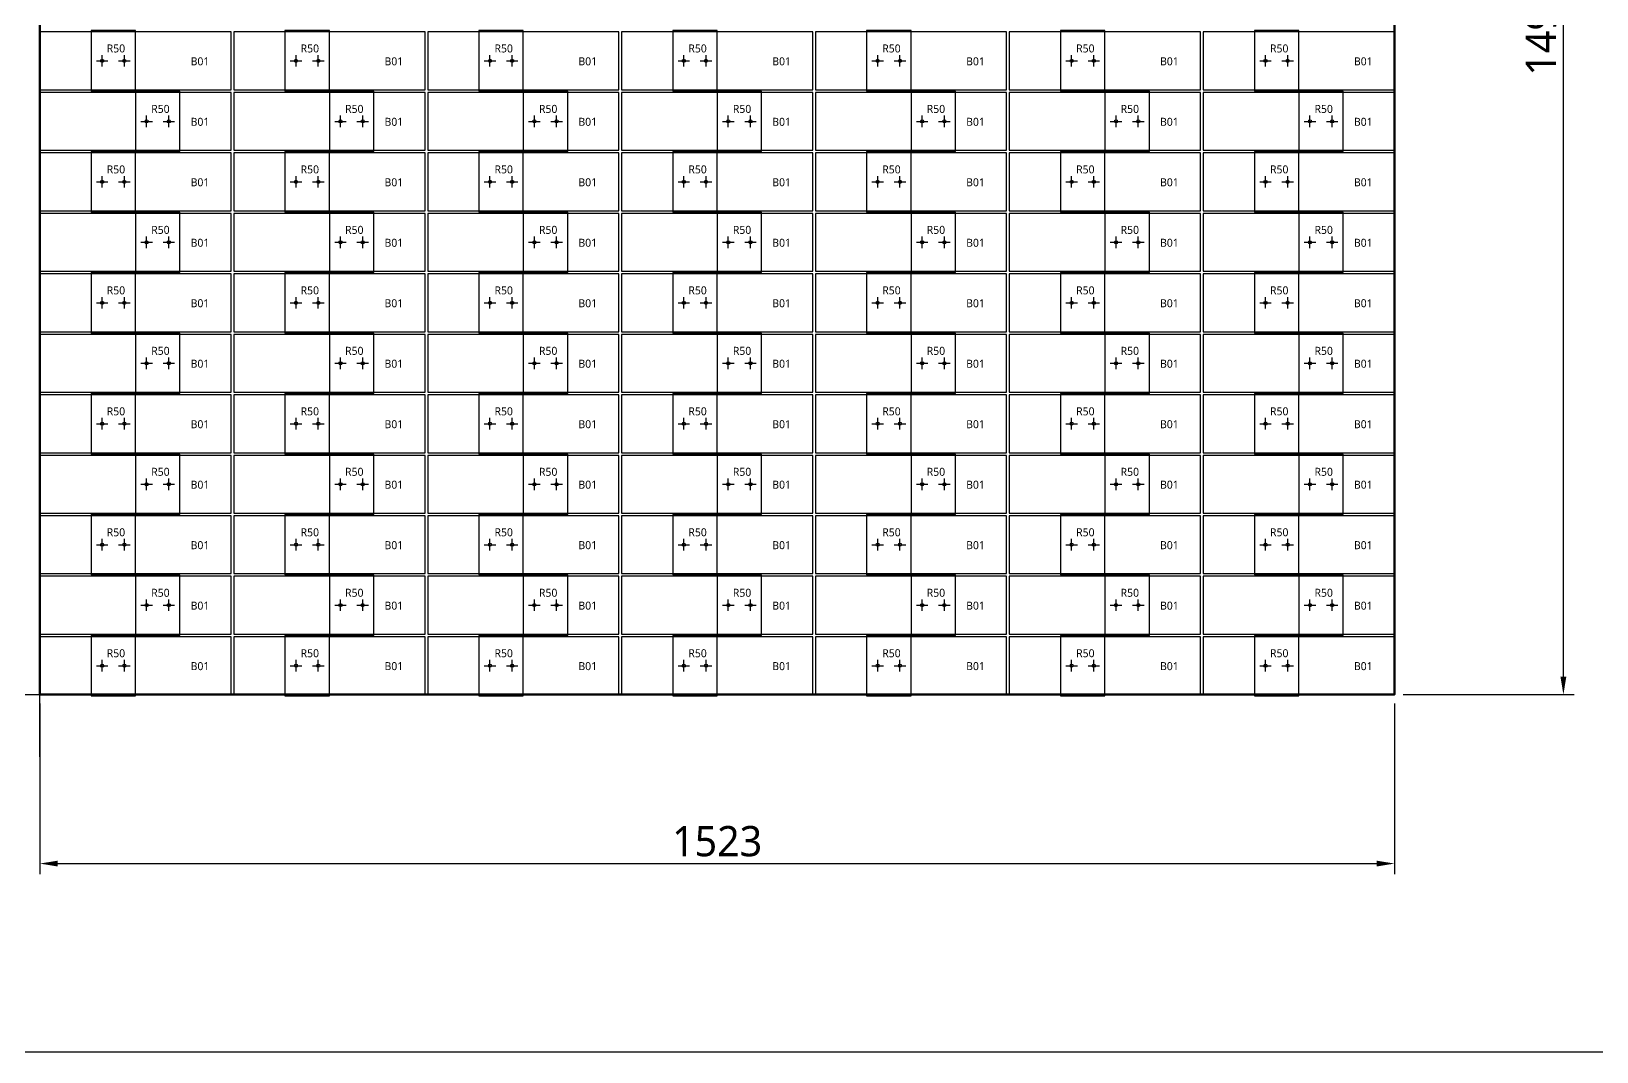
# Model space of a CAD drawing. Header units: millimetres. Extents: x -190 to 7814, y -8996 to 208.
# Drawn here: x 5135 to 6895, y -8996 to -7848 of the extents above; entities that cross this region are included whole.
import ezdxf
from ezdxf.enums import TextEntityAlignment as Align

# ---------------------------------------------------------------- set-up
doc = ezdxf.new("R2010")
doc.units = ezdxf.units.MM
for name, color, linetype in [('BOARD', 7, 'Continuous'), ('BORDER', 7, 'Continuous'), ('DIM', 8, 'Continuous'), ('ORIGIN', 1, 'Continuous'), ('P9_CLIP_R50', 3, 'Continuous'), ('P9_HOLE', 1, 'Continuous'), ('P9_SLIP', 7, 'Continuous'), ('P9_TXT_B', 7, 'Continuous')]:
    doc.layers.add(name, color=color, linetype=linetype)
doc.styles.add('CN', font='msyh.ttc')
doc.dimstyles.new('MM', dxfattribs={"dimtxt": 34, "dimasz": 20, "dimexe": 12, "dimexo": 10, "dimgap": 8, "dimtad": 1, "dimdec": 1, "dimdsep": 46, "dimtxsty": 'CN', "dimcen": 2.5, "dimazin": 3, "dimtfac": 1, "dimtmove": 0, "dimatfit": 3})

msp = doc.modelspace()

# ---------------------------------------------------------------- linework, layer by layer
at = {"layer": 'BOARD', "lineweight": 50}
msp.add_lwpolyline([(5145, -8594), (6668, -8594), (6668, -7101), (5145, -7101)], close=True, dxfattribs=at)
at = {"layer": 'BORDER'}
msp.add_lwpolyline([(-190, -8995.5), (7813.67, -8995.5), (7813.67, 207.69), (-190, 207.69)], close=True, dxfattribs=at)
at = {"layer": 'ORIGIN'}
for p, q in [((5145, -8664), (5145, -8504)), ((5075, -8594), (5235, -8594))]:
    msp.add_line(p, q, dxfattribs=at)
at = {"layer": 'P9_CLIP_R50'}
for points in [[(5202.5, -7915.5), (5252.5, -7915.5), (5252.5, -7847.5), (5202.5, -7847.5)], [(5420.5, -7915.5), (5470.5, -7915.5), (5470.5, -7847.5), (5420.5, -7847.5)], [(5638.5, -7915.5), (5688.5, -7915.5), (5688.5, -7847.5), (5638.5, -7847.5)], [(5856.5, -7915.5), (5906.5, -7915.5), (5906.5, -7847.5), (5856.5, -7847.5)], [(6074.5, -7915.5), (6124.5, -7915.5), (6124.5, -7847.5), (6074.5, -7847.5)], [(6292.5, -7915.5), (6342.5, -7915.5), (6342.5, -7847.5), (6292.5, -7847.5)], [(6510.5, -7915.5), (6560.5, -7915.5), (6560.5, -7847.5), (6510.5, -7847.5)], [(5252.5, -7983.5), (5302.5, -7983.5), (5302.5, -7915.5), (5252.5, -7915.5)], [(5470.5, -7983.5), (5520.5, -7983.5), (5520.5, -7915.5), (5470.5, -7915.5)], [(5688.5, -7983.5), (5738.5, -7983.5), (5738.5, -7915.5), (5688.5, -7915.5)], [(5906.5, -7983.5), (5956.5, -7983.5), (5956.5, -7915.5), (5906.5, -7915.5)], [(6124.5, -7983.5), (6174.5, -7983.5), (6174.5, -7915.5), (6124.5, -7915.5)], [(6342.5, -7983.5), (6392.5, -7983.5), (6392.5, -7915.5), (6342.5, -7915.5)], [(6560.5, -7983.5), (6610.5, -7983.5), (6610.5, -7915.5), (6560.5, -7915.5)], [(5202.5, -8051.5), (5252.5, -8051.5), (5252.5, -7983.5), (5202.5, -7983.5)], [(5420.5, -8051.5), (5470.5, -8051.5), (5470.5, -7983.5), (5420.5, -7983.5)], [(5638.5, -8051.5), (5688.5, -8051.5), (5688.5, -7983.5), (5638.5, -7983.5)], [(5856.5, -8051.5), (5906.5, -8051.5), (5906.5, -7983.5), (5856.5, -7983.5)], [(6074.5, -8051.5), (6124.5, -8051.5), (6124.5, -7983.5), (6074.5, -7983.5)], [(6292.5, -8051.5), (6342.5, -8051.5), (6342.5, -7983.5), (6292.5, -7983.5)], [(6510.5, -8051.5), (6560.5, -8051.5), (6560.5, -7983.5), (6510.5, -7983.5)], [(5252.5, -8119.5), (5302.5, -8119.5), (5302.5, -8051.5), (5252.5, -8051.5)], [(5470.5, -8119.5), (5520.5, -8119.5), (5520.5, -8051.5), (5470.5, -8051.5)], [(5688.5, -8119.5), (5738.5, -8119.5), (5738.5, -8051.5), (5688.5, -8051.5)], [(5906.5, -8119.5), (5956.5, -8119.5), (5956.5, -8051.5), (5906.5, -8051.5)], [(6124.5, -8119.5), (6174.5, -8119.5), (6174.5, -8051.5), (6124.5, -8051.5)], [(6342.5, -8119.5), (6392.5, -8119.5), (6392.5, -8051.5), (6342.5, -8051.5)], [(6560.5, -8119.5), (6610.5, -8119.5), (6610.5, -8051.5), (6560.5, -8051.5)], [(5202.5, -8187.5), (5252.5, -8187.5), (5252.5, -8119.5), (5202.5, -8119.5)], [(5420.5, -8187.5), (5470.5, -8187.5), (5470.5, -8119.5), (5420.5, -8119.5)], [(5638.5, -8187.5), (5688.5, -8187.5), (5688.5, -8119.5), (5638.5, -8119.5)], [(5856.5, -8187.5), (5906.5, -8187.5), (5906.5, -8119.5), (5856.5, -8119.5)], [(6074.5, -8187.5), (6124.5, -8187.5), (6124.5, -8119.5), (6074.5, -8119.5)], [(6292.5, -8187.5), (6342.5, -8187.5), (6342.5, -8119.5), (6292.5, -8119.5)], [(6510.5, -8187.5), (6560.5, -8187.5), (6560.5, -8119.5), (6510.5, -8119.5)], [(5252.5, -8255.5), (5302.5, -8255.5), (5302.5, -8187.5), (5252.5, -8187.5)], [(5470.5, -8255.5), (5520.5, -8255.5), (5520.5, -8187.5), (5470.5, -8187.5)], [(5688.5, -8255.5), (5738.5, -8255.5), (5738.5, -8187.5), (5688.5, -8187.5)], [(5906.5, -8255.5), (5956.5, -8255.5), (5956.5, -8187.5), (5906.5, -8187.5)], [(6124.5, -8255.5), (6174.5, -8255.5), (6174.5, -8187.5), (6124.5, -8187.5)], [(6342.5, -8255.5), (6392.5, -8255.5), (6392.5, -8187.5), (6342.5, -8187.5)], [(6560.5, -8255.5), (6610.5, -8255.5), (6610.5, -8187.5), (6560.5, -8187.5)], [(5202.5, -8323.5), (5252.5, -8323.5), (5252.5, -8255.5), (5202.5, -8255.5)], [(5420.5, -8323.5), (5470.5, -8323.5), (5470.5, -8255.5), (5420.5, -8255.5)], [(5638.5, -8323.5), (5688.5, -8323.5), (5688.5, -8255.5), (5638.5, -8255.5)], [(5856.5, -8323.5), (5906.5, -8323.5), (5906.5, -8255.5), (5856.5, -8255.5)], [(6074.5, -8323.5), (6124.5, -8323.5), (6124.5, -8255.5), (6074.5, -8255.5)], [(6292.5, -8323.5), (6342.5, -8323.5), (6342.5, -8255.5), (6292.5, -8255.5)], [(6510.5, -8323.5), (6560.5, -8323.5), (6560.5, -8255.5), (6510.5, -8255.5)], [(5252.5, -8391.5), (5302.5, -8391.5), (5302.5, -8323.5), (5252.5, -8323.5)], [(5470.5, -8391.5), (5520.5, -8391.5), (5520.5, -8323.5), (5470.5, -8323.5)], [(5688.5, -8391.5), (5738.5, -8391.5), (5738.5, -8323.5), (5688.5, -8323.5)], [(5906.5, -8391.5), (5956.5, -8391.5), (5956.5, -8323.5), (5906.5, -8323.5)], [(6124.5, -8391.5), (6174.5, -8391.5), (6174.5, -8323.5), (6124.5, -8323.5)], [(6342.5, -8391.5), (6392.5, -8391.5), (6392.5, -8323.5), (6342.5, -8323.5)], [(6560.5, -8391.5), (6610.5, -8391.5), (6610.5, -8323.5), (6560.5, -8323.5)], [(5202.5, -8459.5), (5252.5, -8459.5), (5252.5, -8391.5), (5202.5, -8391.5)], [(5420.5, -8459.5), (5470.5, -8459.5), (5470.5, -8391.5), (5420.5, -8391.5)], [(5638.5, -8459.5), (5688.5, -8459.5), (5688.5, -8391.5), (5638.5, -8391.5)], [(5856.5, -8459.5), (5906.5, -8459.5), (5906.5, -8391.5), (5856.5, -8391.5)], [(6074.5, -8459.5), (6124.5, -8459.5), (6124.5, -8391.5), (6074.5, -8391.5)], [(6292.5, -8459.5), (6342.5, -8459.5), (6342.5, -8391.5), (6292.5, -8391.5)], [(6510.5, -8459.5), (6560.5, -8459.5), (6560.5, -8391.5), (6510.5, -8391.5)], [(5252.5, -8527.5), (5302.5, -8527.5), (5302.5, -8459.5), (5252.5, -8459.5)], [(5470.5, -8527.5), (5520.5, -8527.5), (5520.5, -8459.5), (5470.5, -8459.5)], [(5688.5, -8527.5), (5738.5, -8527.5), (5738.5, -8459.5), (5688.5, -8459.5)], [(5906.5, -8527.5), (5956.5, -8527.5), (5956.5, -8459.5), (5906.5, -8459.5)], [(6124.5, -8527.5), (6174.5, -8527.5), (6174.5, -8459.5), (6124.5, -8459.5)], [(6342.5, -8527.5), (6392.5, -8527.5), (6392.5, -8459.5), (6342.5, -8459.5)], [(6560.5, -8527.5), (6610.5, -8527.5), (6610.5, -8459.5), (6560.5, -8459.5)], [(5202.5, -8595.5), (5252.5, -8595.5), (5252.5, -8527.5), (5202.5, -8527.5)], [(5420.5, -8595.5), (5470.5, -8595.5), (5470.5, -8527.5), (5420.5, -8527.5)], [(5638.5, -8595.5), (5688.5, -8595.5), (5688.5, -8527.5), (5638.5, -8527.5)], [(5856.5, -8595.5), (5906.5, -8595.5), (5906.5, -8527.5), (5856.5, -8527.5)], [(6074.5, -8595.5), (6124.5, -8595.5), (6124.5, -8527.5), (6074.5, -8527.5)], [(6292.5, -8595.5), (6342.5, -8595.5), (6342.5, -8527.5), (6292.5, -8527.5)], [(6510.5, -8595.5), (6560.5, -8595.5), (6560.5, -8527.5), (6510.5, -8527.5)]]:
    msp.add_lwpolyline(points, close=True, dxfattribs=at)
at = {"layer": 'P9_HOLE'}
for p, q in [((5208.5, -7881.5), (5221.5, -7881.5)), ((5215, -7888), (5215, -7875)), ((5233.5, -7881.5), (5246.5, -7881.5)), ((5240, -7888), (5240, -7875)), ((5426.5, -7881.5), (5439.5, -7881.5)), ((5433, -7888), (5433, -7875)), ((5451.5, -7881.5), (5464.5, -7881.5)), ((5458, -7888), (5458, -7875)), ((5644.5, -7881.5), (5657.5, -7881.5)), ((5651, -7888), (5651, -7875)), ((5669.5, -7881.5), (5682.5, -7881.5)), ((5676, -7888), (5676, -7875)), ((5862.5, -7881.5), (5875.5, -7881.5)), ((5869, -7888), (5869, -7875)), ((5887.5, -7881.5), (5900.5, -7881.5)), ((5894, -7888), (5894, -7875)), ((6080.5, -7881.5), (6093.5, -7881.5)), ((6087, -7888), (6087, -7875)), ((6105.5, -7881.5), (6118.5, -7881.5)), ((6112, -7888), (6112, -7875)), ((6298.5, -7881.5), (6311.5, -7881.5)), ((6305, -7888), (6305, -7875)), ((6323.5, -7881.5), (6336.5, -7881.5)), ((6330, -7888), (6330, -7875)), ((6516.5, -7881.5), (6529.5, -7881.5)), ((6523, -7888), (6523, -7875)), ((6541.5, -7881.5), (6554.5, -7881.5)), ((6548, -7888), (6548, -7875)), ((5258.5, -7949.5), (5271.5, -7949.5)), ((5265, -7956), (5265, -7943)), ((5283.5, -7949.5), (5296.5, -7949.5)), ((5290, -7956), (5290, -7943)), ((5476.5, -7949.5), (5489.5, -7949.5)), ((5483, -7956), (5483, -7943)), ((5501.5, -7949.5), (5514.5, -7949.5)), ((5508, -7956), (5508, -7943)), ((5694.5, -7949.5), (5707.5, -7949.5)), ((5701, -7956), (5701, -7943)), ((5719.5, -7949.5), (5732.5, -7949.5)), ((5726, -7956), (5726, -7943)), ((5912.5, -7949.5), (5925.5, -7949.5)), ((5919, -7956), (5919, -7943)), ((5937.5, -7949.5), (5950.5, -7949.5)), ((5944, -7956), (5944, -7943)), ((6130.5, -7949.5), (6143.5, -7949.5)), ((6137, -7956), (6137, -7943)), ((6155.5, -7949.5), (6168.5, -7949.5)), ((6162, -7956), (6162, -7943)), ((6348.5, -7949.5), (6361.5, -7949.5)), ((6355, -7956), (6355, -7943)), ((6373.5, -7949.5), (6386.5, -7949.5)), ((6380, -7956), (6380, -7943)), ((6566.5, -7949.5), (6579.5, -7949.5)), ((6573, -7956), (6573, -7943)), ((6591.5, -7949.5), (6604.5, -7949.5)), ((6598, -7956), (6598, -7943)), ((5208.5, -8017.5), (5221.5, -8017.5)), ((5215, -8024), (5215, -8011)), ((5233.5, -8017.5), (5246.5, -8017.5)), ((5240, -8024), (5240, -8011)), ((5426.5, -8017.5), (5439.5, -8017.5)), ((5433, -8024), (5433, -8011)), ((5451.5, -8017.5), (5464.5, -8017.5)), ((5458, -8024), (5458, -8011)), ((5644.5, -8017.5), (5657.5, -8017.5)), ((5651, -8024), (5651, -8011)), ((5669.5, -8017.5), (5682.5, -8017.5)), ((5676, -8024), (5676, -8011)), ((5862.5, -8017.5), (5875.5, -8017.5)), ((5869, -8024), (5869, -8011)), ((5887.5, -8017.5), (5900.5, -8017.5)), ((5894, -8024), (5894, -8011)), ((6080.5, -8017.5), (6093.5, -8017.5)), ((6087, -8024), (6087, -8011)), ((6105.5, -8017.5), (6118.5, -8017.5)), ((6112, -8024), (6112, -8011)), ((6298.5, -8017.5), (6311.5, -8017.5)), ((6305, -8024), (6305, -8011)), ((6323.5, -8017.5), (6336.5, -8017.5)), ((6330, -8024), (6330, -8011)), ((6516.5, -8017.5), (6529.5, -8017.5)), ((6523, -8024), (6523, -8011)), ((6541.5, -8017.5), (6554.5, -8017.5)), ((6548, -8024), (6548, -8011)), ((5258.5, -8085.5), (5271.5, -8085.5)), ((5265, -8092), (5265, -8079)), ((5283.5, -8085.5), (5296.5, -8085.5)), ((5290, -8092), (5290, -8079)), ((5476.5, -8085.5), (5489.5, -8085.5)), ((5483, -8092), (5483, -8079)), ((5501.5, -8085.5), (5514.5, -8085.5)), ((5508, -8092), (5508, -8079)), ((5694.5, -8085.5), (5707.5, -8085.5)), ((5701, -8092), (5701, -8079)), ((5719.5, -8085.5), (5732.5, -8085.5)), ((5726, -8092), (5726, -8079)), ((5912.5, -8085.5), (5925.5, -8085.5)), ((5919, -8092), (5919, -8079)), ((5937.5, -8085.5), (5950.5, -8085.5)), ((5944, -8092), (5944, -8079)), ((6130.5, -8085.5), (6143.5, -8085.5)), ((6137, -8092), (6137, -8079)), ((6155.5, -8085.5), (6168.5, -8085.5)), ((6162, -8092), (6162, -8079)), ((6348.5, -8085.5), (6361.5, -8085.5)), ((6355, -8092), (6355, -8079)), ((6373.5, -8085.5), (6386.5, -8085.5)), ((6380, -8092), (6380, -8079)), ((6566.5, -8085.5), (6579.5, -8085.5)), ((6573, -8092), (6573, -8079)), ((6591.5, -8085.5), (6604.5, -8085.5)), ((6598, -8092), (6598, -8079)), ((5215, -8160), (5215, -8147)), ((5240, -8160), (5240, -8147)), ((5433, -8160), (5433, -8147)), ((5458, -8160), (5458, -8147)), ((5651, -8160), (5651, -8147)), ((5676, -8160), (5676, -8147)), ((5869, -8160), (5869, -8147)), ((5894, -8160), (5894, -8147)), ((6087, -8160), (6087, -8147)), ((6112, -8160), (6112, -8147)), ((6305, -8160), (6305, -8147)), ((6330, -8160), (6330, -8147)), ((6523, -8160), (6523, -8147)), ((6548, -8160), (6548, -8147)), ((5208.5, -8153.5), (5221.5, -8153.5)), ((5233.5, -8153.5), (5246.5, -8153.5)), ((5426.5, -8153.5), (5439.5, -8153.5)), ((5451.5, -8153.5), (5464.5, -8153.5)), ((5644.5, -8153.5), (5657.5, -8153.5)), ((5669.5, -8153.5), (5682.5, -8153.5)), ((5862.5, -8153.5), (5875.5, -8153.5)), ((5887.5, -8153.5), (5900.5, -8153.5)), ((6080.5, -8153.5), (6093.5, -8153.5)), ((6105.5, -8153.5), (6118.5, -8153.5)), ((6298.5, -8153.5), (6311.5, -8153.5)), ((6323.5, -8153.5), (6336.5, -8153.5)), ((6516.5, -8153.5), (6529.5, -8153.5)), ((6541.5, -8153.5), (6554.5, -8153.5)), ((5265, -8228), (5265, -8215)), ((5290, -8228), (5290, -8215)), ((5483, -8228), (5483, -8215)), ((5508, -8228), (5508, -8215)), ((5701, -8228), (5701, -8215)), ((5726, -8228), (5726, -8215)), ((5919, -8228), (5919, -8215)), ((5944, -8228), (5944, -8215)), ((6137, -8228), (6137, -8215)), ((6162, -8228), (6162, -8215)), ((6355, -8228), (6355, -8215)), ((6380, -8228), (6380, -8215)), ((6573, -8228), (6573, -8215)), ((6598, -8228), (6598, -8215)), ((5258.5, -8221.5), (5271.5, -8221.5)), ((5283.5, -8221.5), (5296.5, -8221.5)), ((5476.5, -8221.5), (5489.5, -8221.5)), ((5501.5, -8221.5), (5514.5, -8221.5)), ((5694.5, -8221.5), (5707.5, -8221.5)), ((5719.5, -8221.5), (5732.5, -8221.5)), ((5912.5, -8221.5), (5925.5, -8221.5)), ((5937.5, -8221.5), (5950.5, -8221.5)), ((6130.5, -8221.5), (6143.5, -8221.5)), ((6155.5, -8221.5), (6168.5, -8221.5)), ((6348.5, -8221.5), (6361.5, -8221.5)), ((6373.5, -8221.5), (6386.5, -8221.5)), ((6566.5, -8221.5), (6579.5, -8221.5)), ((6591.5, -8221.5), (6604.5, -8221.5)), ((5208.5, -8289.5), (5221.5, -8289.5)), ((5215, -8296), (5215, -8283)), ((5233.5, -8289.5), (5246.5, -8289.5)), ((5240, -8296), (5240, -8283)), ((5426.5, -8289.5), (5439.5, -8289.5)), ((5433, -8296), (5433, -8283)), ((5451.5, -8289.5), (5464.5, -8289.5)), ((5458, -8296), (5458, -8283)), ((5644.5, -8289.5), (5657.5, -8289.5)), ((5651, -8296), (5651, -8283)), ((5669.5, -8289.5), (5682.5, -8289.5)), ((5676, -8296), (5676, -8283)), ((5862.5, -8289.5), (5875.5, -8289.5)), ((5869, -8296), (5869, -8283)), ((5887.5, -8289.5), (5900.5, -8289.5)), ((5894, -8296), (5894, -8283)), ((6080.5, -8289.5), (6093.5, -8289.5)), ((6087, -8296), (6087, -8283)), ((6105.5, -8289.5), (6118.5, -8289.5)), ((6112, -8296), (6112, -8283)), ((6298.5, -8289.5), (6311.5, -8289.5)), ((6305, -8296), (6305, -8283)), ((6323.5, -8289.5), (6336.5, -8289.5)), ((6330, -8296), (6330, -8283)), ((6516.5, -8289.5), (6529.5, -8289.5)), ((6523, -8296), (6523, -8283)), ((6541.5, -8289.5), (6554.5, -8289.5)), ((6548, -8296), (6548, -8283)), ((5258.5, -8357.5), (5271.5, -8357.5)), ((5265, -8364), (5265, -8351)), ((5283.5, -8357.5), (5296.5, -8357.5)), ((5290, -8364), (5290, -8351)), ((5476.5, -8357.5), (5489.5, -8357.5)), ((5483, -8364), (5483, -8351)), ((5501.5, -8357.5), (5514.5, -8357.5)), ((5508, -8364), (5508, -8351)), ((5694.5, -8357.5), (5707.5, -8357.5)), ((5701, -8364), (5701, -8351)), ((5719.5, -8357.5), (5732.5, -8357.5)), ((5726, -8364), (5726, -8351)), ((5912.5, -8357.5), (5925.5, -8357.5)), ((5919, -8364), (5919, -8351)), ((5937.5, -8357.5), (5950.5, -8357.5)), ((5944, -8364), (5944, -8351)), ((6130.5, -8357.5), (6143.5, -8357.5)), ((6137, -8364), (6137, -8351)), ((6155.5, -8357.5), (6168.5, -8357.5)), ((6162, -8364), (6162, -8351)), ((6348.5, -8357.5), (6361.5, -8357.5)), ((6355, -8364), (6355, -8351)), ((6373.5, -8357.5), (6386.5, -8357.5)), ((6380, -8364), (6380, -8351)), ((6566.5, -8357.5), (6579.5, -8357.5)), ((6573, -8364), (6573, -8351)), ((6591.5, -8357.5), (6604.5, -8357.5)), ((6598, -8364), (6598, -8351)), ((5208.5, -8425.5), (5221.5, -8425.5)), ((5215, -8432), (5215, -8419)), ((5233.5, -8425.5), (5246.5, -8425.5)), ((5240, -8432), (5240, -8419)), ((5426.5, -8425.5), (5439.5, -8425.5)), ((5433, -8432), (5433, -8419)), ((5451.5, -8425.5), (5464.5, -8425.5)), ((5458, -8432), (5458, -8419)), ((5644.5, -8425.5), (5657.5, -8425.5)), ((5651, -8432), (5651, -8419)), ((5669.5, -8425.5), (5682.5, -8425.5)), ((5676, -8432), (5676, -8419)), ((5862.5, -8425.5), (5875.5, -8425.5)), ((5869, -8432), (5869, -8419)), ((5887.5, -8425.5), (5900.5, -8425.5)), ((5894, -8432), (5894, -8419)), ((6080.5, -8425.5), (6093.5, -8425.5)), ((6087, -8432), (6087, -8419)), ((6105.5, -8425.5), (6118.5, -8425.5)), ((6112, -8432), (6112, -8419)), ((6298.5, -8425.5), (6311.5, -8425.5)), ((6305, -8432), (6305, -8419)), ((6323.5, -8425.5), (6336.5, -8425.5)), ((6330, -8432), (6330, -8419)), ((6516.5, -8425.5), (6529.5, -8425.5)), ((6523, -8432), (6523, -8419)), ((6541.5, -8425.5), (6554.5, -8425.5)), ((6548, -8432), (6548, -8419)), ((5258.5, -8493.5), (5271.5, -8493.5)), ((5265, -8500), (5265, -8487)), ((5283.5, -8493.5), (5296.5, -8493.5)), ((5290, -8500), (5290, -8487)), ((5476.5, -8493.5), (5489.5, -8493.5)), ((5483, -8500), (5483, -8487)), ((5501.5, -8493.5), (5514.5, -8493.5)), ((5508, -8500), (5508, -8487)), ((5694.5, -8493.5), (5707.5, -8493.5)), ((5701, -8500), (5701, -8487)), ((5719.5, -8493.5), (5732.5, -8493.5)), ((5726, -8500), (5726, -8487)), ((5912.5, -8493.5), (5925.5, -8493.5)), ((5919, -8500), (5919, -8487)), ((5937.5, -8493.5), (5950.5, -8493.5)), ((5944, -8500), (5944, -8487)), ((6130.5, -8493.5), (6143.5, -8493.5)), ((6137, -8500), (6137, -8487)), ((6155.5, -8493.5), (6168.5, -8493.5)), ((6162, -8500), (6162, -8487)), ((6348.5, -8493.5), (6361.5, -8493.5)), ((6355, -8500), (6355, -8487)), ((6373.5, -8493.5), (6386.5, -8493.5)), ((6380, -8500), (6380, -8487)), ((6566.5, -8493.5), (6579.5, -8493.5)), ((6573, -8500), (6573, -8487)), ((6591.5, -8493.5), (6604.5, -8493.5)), ((6598, -8500), (6598, -8487)), ((5208.5, -8561.5), (5221.5, -8561.5)), ((5215, -8568), (5215, -8555)), ((5233.5, -8561.5), (5246.5, -8561.5)), ((5240, -8568), (5240, -8555)), ((5426.5, -8561.5), (5439.5, -8561.5)), ((5433, -8568), (5433, -8555)), ((5451.5, -8561.5), (5464.5, -8561.5)), ((5458, -8568), (5458, -8555)), ((5644.5, -8561.5), (5657.5, -8561.5)), ((5651, -8568), (5651, -8555)), ((5669.5, -8561.5), (5682.5, -8561.5)), ((5676, -8568), (5676, -8555)), ((5862.5, -8561.5), (5875.5, -8561.5)), ((5869, -8568), (5869, -8555)), ((5887.5, -8561.5), (5900.5, -8561.5)), ((5894, -8568), (5894, -8555)), ((6080.5, -8561.5), (6093.5, -8561.5)), ((6087, -8568), (6087, -8555)), ((6105.5, -8561.5), (6118.5, -8561.5)), ((6112, -8568), (6112, -8555)), ((6298.5, -8561.5), (6311.5, -8561.5)), ((6305, -8568), (6305, -8555)), ((6323.5, -8561.5), (6336.5, -8561.5)), ((6330, -8568), (6330, -8555)), ((6516.5, -8561.5), (6529.5, -8561.5)), ((6523, -8568), (6523, -8555)), ((6541.5, -8561.5), (6554.5, -8561.5)), ((6548, -8568), (6548, -8555))]:
    msp.add_line(p, q, dxfattribs=at)
for centre in [(5215, -7881.5), (5240, -7881.5), (5433, -7881.5), (5458, -7881.5), (5651, -7881.5), (5676, -7881.5), (5869, -7881.5), (5894, -7881.5), (6087, -7881.5), (6112, -7881.5), (6305, -7881.5), (6330, -7881.5), (6523, -7881.5), (6548, -7881.5), (5265, -7949.5), (5290, -7949.5), (5483, -7949.5), (5508, -7949.5), (5701, -7949.5), (5726, -7949.5), (5919, -7949.5), (5944, -7949.5), (6137, -7949.5), (6162, -7949.5), (6355, -7949.5), (6380, -7949.5), (6573, -7949.5), (6598, -7949.5), (5215, -8017.5), (5240, -8017.5), (5433, -8017.5), (5458, -8017.5), (5651, -8017.5), (5676, -8017.5), (5869, -8017.5), (5894, -8017.5), (6087, -8017.5), (6112, -8017.5), (6305, -8017.5), (6330, -8017.5), (6523, -8017.5), (6548, -8017.5), (5265, -8085.5), (5290, -8085.5), (5483, -8085.5), (5508, -8085.5), (5701, -8085.5), (5726, -8085.5), (5919, -8085.5), (5944, -8085.5), (6137, -8085.5), (6162, -8085.5), (6355, -8085.5), (6380, -8085.5), (6573, -8085.5), (6598, -8085.5), (5215, -8153.5), (5240, -8153.5), (5433, -8153.5), (5458, -8153.5), (5651, -8153.5), (5676, -8153.5), (5869, -8153.5), (5894, -8153.5), (6087, -8153.5), (6112, -8153.5), (6305, -8153.5), (6330, -8153.5), (6523, -8153.5), (6548, -8153.5), (5265, -8221.5), (5290, -8221.5), (5483, -8221.5), (5508, -8221.5), (5701, -8221.5), (5726, -8221.5), (5919, -8221.5), (5944, -8221.5), (6137, -8221.5), (6162, -8221.5), (6355, -8221.5), (6380, -8221.5), (6573, -8221.5), (6598, -8221.5), (5215, -8289.5), (5240, -8289.5), (5433, -8289.5), (5458, -8289.5), (5651, -8289.5), (5676, -8289.5), (5869, -8289.5), (5894, -8289.5), (6087, -8289.5), (6112, -8289.5), (6305, -8289.5), (6330, -8289.5), (6523, -8289.5), (6548, -8289.5), (5265, -8357.5), (5290, -8357.5), (5483, -8357.5), (5508, -8357.5), (5701, -8357.5), (5726, -8357.5), (5919, -8357.5), (5944, -8357.5), (6137, -8357.5), (6162, -8357.5), (6355, -8357.5), (6380, -8357.5), (6573, -8357.5), (6598, -8357.5), (5215, -8425.5), (5240, -8425.5), (5433, -8425.5), (5458, -8425.5), (5651, -8425.5), (5676, -8425.5), (5869, -8425.5), (5894, -8425.5), (6087, -8425.5), (6112, -8425.5), (6305, -8425.5), (6330, -8425.5), (6523, -8425.5), (6548, -8425.5), (5265, -8493.5), (5290, -8493.5), (5483, -8493.5), (5508, -8493.5), (5701, -8493.5), (5726, -8493.5), (5919, -8493.5), (5944, -8493.5), (6137, -8493.5), (6162, -8493.5), (6355, -8493.5), (6380, -8493.5), (6573, -8493.5), (6598, -8493.5), (5215, -8561.5), (5240, -8561.5), (5433, -8561.5), (5458, -8561.5), (5651, -8561.5), (5676, -8561.5), (5869, -8561.5), (5894, -8561.5), (6087, -8561.5), (6112, -8561.5), (6305, -8561.5), (6330, -8561.5), (6523, -8561.5), (6548, -8561.5)]:
    msp.add_circle(centre, 1.75, dxfattribs=at)
at = {"layer": 'P9_SLIP'}
for points in [[(5145, -7914), (5360, -7914), (5360, -7849), (5145, -7849)], [(5363, -7914), (5578, -7914), (5578, -7849), (5363, -7849)], [(5581, -7914), (5796, -7914), (5796, -7849), (5581, -7849)], [(5799, -7914), (6014, -7914), (6014, -7849), (5799, -7849)], [(6017, -7914), (6232, -7914), (6232, -7849), (6017, -7849)], [(6235, -7914), (6450, -7914), (6450, -7849), (6235, -7849)], [(6453, -7914), (6668, -7914), (6668, -7849), (6453, -7849)], [(5145, -7982), (5360, -7982), (5360, -7917), (5145, -7917)], [(5363, -7982), (5578, -7982), (5578, -7917), (5363, -7917)], [(5581, -7982), (5796, -7982), (5796, -7917), (5581, -7917)], [(5799, -7982), (6014, -7982), (6014, -7917), (5799, -7917)], [(6017, -7982), (6232, -7982), (6232, -7917), (6017, -7917)], [(6235, -7982), (6450, -7982), (6450, -7917), (6235, -7917)], [(6453, -7982), (6668, -7982), (6668, -7917), (6453, -7917)], [(5145, -8050), (5360, -8050), (5360, -7985), (5145, -7985)], [(5363, -8050), (5578, -8050), (5578, -7985), (5363, -7985)], [(5581, -8050), (5796, -8050), (5796, -7985), (5581, -7985)], [(5799, -8050), (6014, -8050), (6014, -7985), (5799, -7985)], [(6017, -8050), (6232, -8050), (6232, -7985), (6017, -7985)], [(6235, -8050), (6450, -8050), (6450, -7985), (6235, -7985)], [(6453, -8050), (6668, -8050), (6668, -7985), (6453, -7985)], [(5145, -8118), (5360, -8118), (5360, -8053), (5145, -8053)], [(5363, -8118), (5578, -8118), (5578, -8053), (5363, -8053)], [(5581, -8118), (5796, -8118), (5796, -8053), (5581, -8053)], [(5799, -8118), (6014, -8118), (6014, -8053), (5799, -8053)], [(6017, -8118), (6232, -8118), (6232, -8053), (6017, -8053)], [(6235, -8118), (6450, -8118), (6450, -8053), (6235, -8053)], [(6453, -8118), (6668, -8118), (6668, -8053), (6453, -8053)], [(5145, -8186), (5360, -8186), (5360, -8121), (5145, -8121)], [(5363, -8186), (5578, -8186), (5578, -8121), (5363, -8121)], [(5581, -8186), (5796, -8186), (5796, -8121), (5581, -8121)], [(5799, -8186), (6014, -8186), (6014, -8121), (5799, -8121)], [(6017, -8186), (6232, -8186), (6232, -8121), (6017, -8121)], [(6235, -8186), (6450, -8186), (6450, -8121), (6235, -8121)], [(6453, -8186), (6668, -8186), (6668, -8121), (6453, -8121)], [(5145, -8254), (5360, -8254), (5360, -8189), (5145, -8189)], [(5363, -8254), (5578, -8254), (5578, -8189), (5363, -8189)], [(5581, -8254), (5796, -8254), (5796, -8189), (5581, -8189)], [(5799, -8254), (6014, -8254), (6014, -8189), (5799, -8189)], [(6017, -8254), (6232, -8254), (6232, -8189), (6017, -8189)], [(6235, -8254), (6450, -8254), (6450, -8189), (6235, -8189)], [(6453, -8254), (6668, -8254), (6668, -8189), (6453, -8189)], [(5145, -8322), (5360, -8322), (5360, -8257), (5145, -8257)], [(5363, -8322), (5578, -8322), (5578, -8257), (5363, -8257)], [(5581, -8322), (5796, -8322), (5796, -8257), (5581, -8257)], [(5799, -8322), (6014, -8322), (6014, -8257), (5799, -8257)], [(6017, -8322), (6232, -8322), (6232, -8257), (6017, -8257)], [(6235, -8322), (6450, -8322), (6450, -8257), (6235, -8257)], [(6453, -8322), (6668, -8322), (6668, -8257), (6453, -8257)], [(5145, -8390), (5360, -8390), (5360, -8325), (5145, -8325)], [(5363, -8390), (5578, -8390), (5578, -8325), (5363, -8325)], [(5581, -8390), (5796, -8390), (5796, -8325), (5581, -8325)], [(5799, -8390), (6014, -8390), (6014, -8325), (5799, -8325)], [(6017, -8390), (6232, -8390), (6232, -8325), (6017, -8325)], [(6235, -8390), (6450, -8390), (6450, -8325), (6235, -8325)], [(6453, -8390), (6668, -8390), (6668, -8325), (6453, -8325)], [(5145, -8458), (5360, -8458), (5360, -8393), (5145, -8393)], [(5363, -8458), (5578, -8458), (5578, -8393), (5363, -8393)], [(5581, -8458), (5796, -8458), (5796, -8393), (5581, -8393)], [(5799, -8458), (6014, -8458), (6014, -8393), (5799, -8393)], [(6017, -8458), (6232, -8458), (6232, -8393), (6017, -8393)], [(6235, -8458), (6450, -8458), (6450, -8393), (6235, -8393)], [(6453, -8458), (6668, -8458), (6668, -8393), (6453, -8393)], [(5145, -8526), (5360, -8526), (5360, -8461), (5145, -8461)], [(5363, -8526), (5578, -8526), (5578, -8461), (5363, -8461)], [(5581, -8526), (5796, -8526), (5796, -8461), (5581, -8461)], [(5799, -8526), (6014, -8526), (6014, -8461), (5799, -8461)], [(6017, -8526), (6232, -8526), (6232, -8461), (6017, -8461)], [(6235, -8526), (6450, -8526), (6450, -8461), (6235, -8461)], [(6453, -8526), (6668, -8526), (6668, -8461), (6453, -8461)], [(5145, -8594), (5360, -8594), (5360, -8529), (5145, -8529)], [(5363, -8594), (5578, -8594), (5578, -8529), (5363, -8529)], [(5581, -8594), (5796, -8594), (5796, -8529), (5581, -8529)], [(5799, -8594), (6014, -8594), (6014, -8529), (5799, -8529)], [(6017, -8594), (6232, -8594), (6232, -8529), (6017, -8529)], [(6235, -8594), (6450, -8594), (6450, -8529), (6235, -8529)], [(6453, -8594), (6668, -8594), (6668, -8529), (6453, -8529)]]:
    msp.add_lwpolyline(points, close=True, dxfattribs=at)

# ---------------------------------------------------------------- texts
at = {"layer": 'P9_CLIP_R50', "style": 'CN'}
for p in [(5230.5, -7867.5), (5448.5, -7867.5), (5666.5, -7867.5), (5884.5, -7867.5), (6102.5, -7867.5), (6320.5, -7867.5), (6538.5, -7867.5), (5280.5, -7935.5), (5498.5, -7935.5), (5716.5, -7935.5), (5934.5, -7935.5), (6152.5, -7935.5), (6370.5, -7935.5), (6588.5, -7935.5), (5230.5, -8003.5), (5448.5, -8003.5), (5666.5, -8003.5), (5884.5, -8003.5), (6102.5, -8003.5), (6320.5, -8003.5), (6538.5, -8003.5), (5280.5, -8071.5), (5498.5, -8071.5), (5716.5, -8071.5), (5934.5, -8071.5), (6152.5, -8071.5), (6370.5, -8071.5), (6588.5, -8071.5), (5230.5, -8139.5), (5448.5, -8139.5), (5666.5, -8139.5), (5884.5, -8139.5), (6102.5, -8139.5), (6320.5, -8139.5), (6538.5, -8139.5), (5280.5, -8207.5), (5498.5, -8207.5), (5716.5, -8207.5), (5934.5, -8207.5), (6152.5, -8207.5), (6370.5, -8207.5), (6588.5, -8207.5), (5230.5, -8275.5), (5448.5, -8275.5), (5666.5, -8275.5), (5884.5, -8275.5), (6102.5, -8275.5), (6320.5, -8275.5), (6538.5, -8275.5), (5280.5, -8343.5), (5498.5, -8343.5), (5716.5, -8343.5), (5934.5, -8343.5), (6152.5, -8343.5), (6370.5, -8343.5), (6588.5, -8343.5), (5230.5, -8411.5), (5448.5, -8411.5), (5666.5, -8411.5), (5884.5, -8411.5), (6102.5, -8411.5), (6320.5, -8411.5), (6538.5, -8411.5), (5280.5, -8479.5), (5498.5, -8479.5), (5716.5, -8479.5), (5934.5, -8479.5), (6152.5, -8479.5), (6370.5, -8479.5), (6588.5, -8479.5), (5230.5, -8547.5), (5448.5, -8547.5), (5666.5, -8547.5), (5884.5, -8547.5), (6102.5, -8547.5), (6320.5, -8547.5), (6538.5, -8547.5)]:
    msp.add_text('R50', height=9, dxfattribs=at).set_placement(p, align=Align.MIDDLE_CENTER)
at = {"layer": 'P9_TXT_B', "style": 'CN'}
for p in [(5325, -7882), (5543, -7882), (5761, -7882), (5979, -7882), (6197, -7882), (6415, -7882), (6633, -7882), (5325, -7950), (5543, -7950), (5761, -7950), (5979, -7950), (6197, -7950), (6415, -7950), (6633, -7950), (5325, -8018), (5543, -8018), (5761, -8018), (5979, -8018), (6197, -8018), (6415, -8018), (6633, -8018), (5325, -8086), (5543, -8086), (5761, -8086), (5979, -8086), (6197, -8086), (6415, -8086), (6633, -8086), (5325, -8154), (5543, -8154), (5761, -8154), (5979, -8154), (6197, -8154), (6415, -8154), (6633, -8154), (5325, -8222), (5543, -8222), (5761, -8222), (5979, -8222), (6197, -8222), (6415, -8222), (6633, -8222), (5325, -8290), (5543, -8290), (5761, -8290), (5979, -8290), (6197, -8290), (6415, -8290), (6633, -8290), (5325, -8358), (5543, -8358), (5761, -8358), (5979, -8358), (6197, -8358), (6415, -8358), (6633, -8358), (5325, -8426), (5543, -8426), (5761, -8426), (5979, -8426), (6197, -8426), (6415, -8426), (6633, -8426), (5325, -8494), (5543, -8494), (5761, -8494), (5979, -8494), (6197, -8494), (6415, -8494), (6633, -8494), (5325, -8562), (5543, -8562), (5761, -8562), (5979, -8562), (6197, -8562), (6415, -8562), (6633, -8562)]:
    msp.add_text('B01', height=9, dxfattribs=at).set_placement(p, align=Align.MIDDLE_CENTER)

# ---------------------------------------------------------------- dimensions: what is measured, and where the dimension line sits
at = {"layer": 'DIM'}
msp.add_linear_dim(base=(6858, -8594), p1=(6668, -8594), p2=(6668, -7101), angle=90, dimstyle='MM', dxfattribs=at).render()
msp.add_linear_dim(base=(5145, -8784), p1=(5145, -8594), p2=(6668, -8594), dimstyle='MM', dxfattribs=at).render()

doc.saveas('drawing.dxf')
